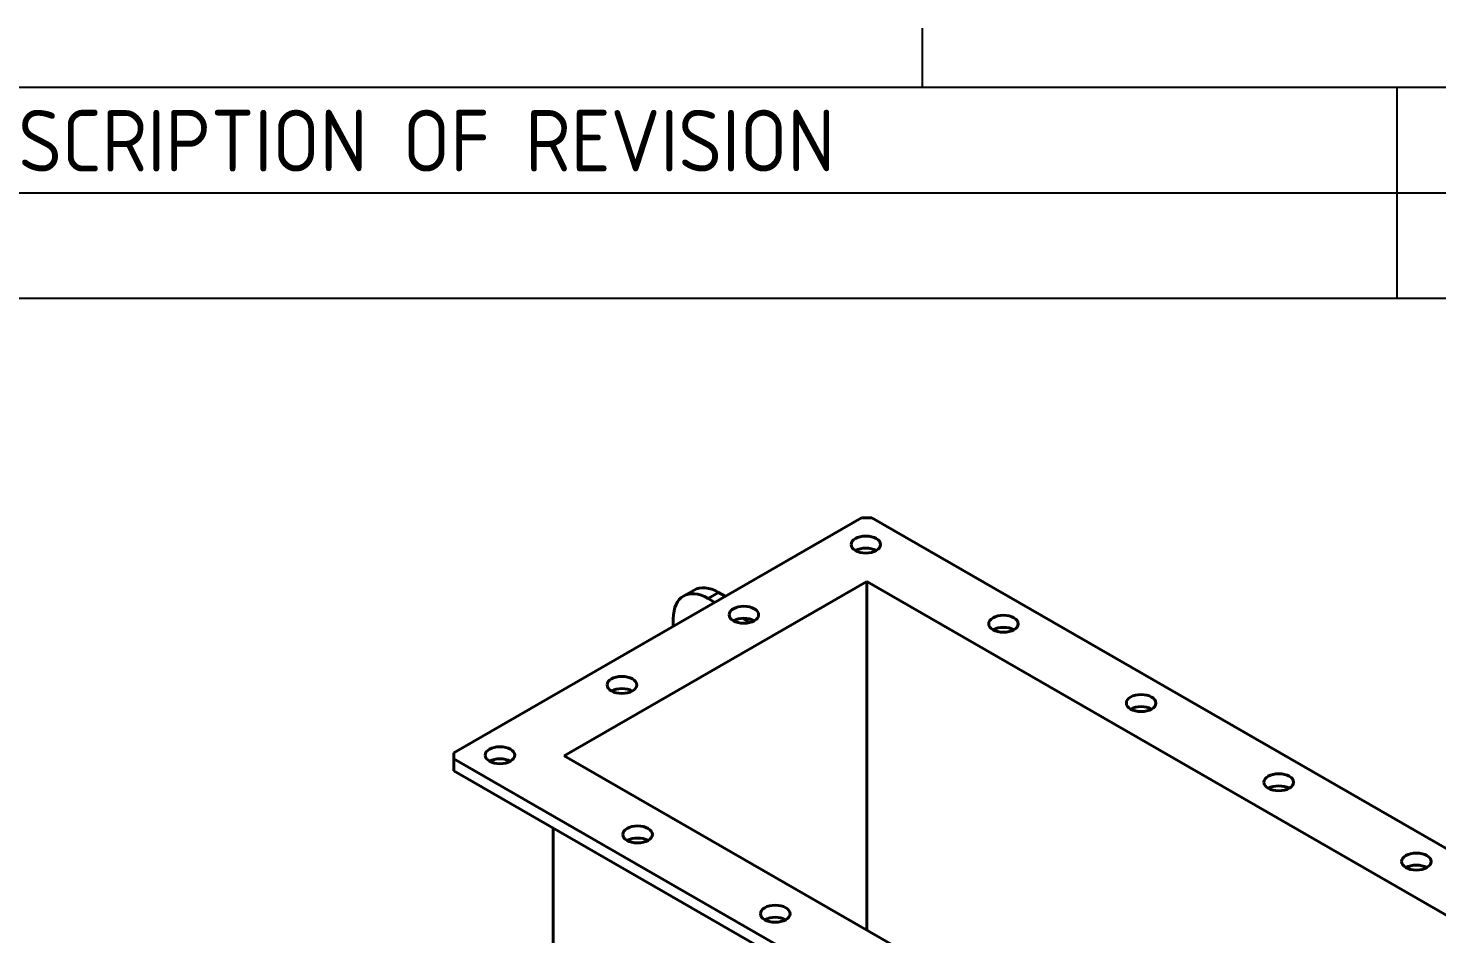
# Model space of a CAD drawing. Header units: millimetres. Extents: x 0 to 2970, y 0 to 2100.
# Drawn here: x 2417.3 to 2703.1, y 1878.2 to 2062 of the extents above; entities that cross this region are included whole.
import ezdxf

# ---------------------------------------------------------------- set-up
doc = ezdxf.new("R2010")
doc.units = ezdxf.units.MM
doc.header["$LTSCALE"] = 5
doc.layers.get('0').update_dxf_attribs({"color": 3, "lineweight": 25})
for name, color, linetype, lineweight in [('가시적인 것(ISO)', 3, 'Continuous', 40), ('가시적인 좁은 것(ISO)', 3, 'Continuous', 35), ('경계(ISO)', 7, 'Continuous', 25), ('기호(ISO)', 5, 'Continuous', 25)]:
    doc.layers.add(name, color=color, linetype=linetype, lineweight=lineweight)
doc.styles.add('ISO ProportionalPSTEK', font='isocp.shx')

# ---------------------------------------------------------------- blocks, each defined once
blk = doc.blocks.new('경계 Default Border')
at = {"layer": '경계(ISO)'}
blk.add_line((519.75, 410), (519.75, 412.4), dxfattribs=at)
blk = doc.blocks.new('리비전 내역')
at = {"layer": '기호(ISO)'}
for p, q in [((432, 410), (584, 410)), ((539, 410), (539, 405.72)), ((432, 405.72), (584, 405.72)), ((539, 405.72), (539, 401.44)), ((432, 401.44), (584, 401.44))]:
    blk.add_line(p, q, dxfattribs=at)
at = {"layer": '기호(ISO)', "color": 2, "insert": (479.507, 406.583), "char_height": 2.5, "attachment_point": 7, "style": 'ISO ProportionalPSTEK'}
blk.add_mtext('DESCRIPTION OF REVISION', dxfattribs=at)

msp = doc.modelspace()

# ---------------------------------------------------------------- linework, layer by layer
at = {"layer": '가시적인 것(ISO)'}
for p, q in [((2503.652, 1914.971), (2586.383, 1962.613)), ((2586.383, 1962.613), (2588.505, 1962.613)), ((2588.505, 1962.613), (2848.013, 1813.172)), ((2526.067, 1914.36), (2587.444, 1949.705)), ((2587.444, 1879.015), (2587.444, 1949.705)), ((2587.444, 1949.705), (2825.597, 1812.561)), ((2550.28, 1946.758), (2552.402, 1947.98)), ((2558.757, 1946.704), (2557.392, 1947.49)), ((2556.635, 1945.482), (2555.271, 1946.268)), ((2548.199, 1940.624), (2548.199, 1942.165)), ((2563.744, 1941.389), (2562.275, 1942.235)), ((2503.652, 1913.749), (2503.652, 1914.971)), ((2503.652, 1911.297), (2503.652, 1913.749)), ((2763.16, 1764.308), (2503.652, 1913.749)), ((2764.221, 1777.217), (2526.067, 1914.36)), ((2503.652, 1911.297), (2763.16, 1761.856)), ((2523.804, 1827.53), (2523.804, 1899.692))]:
    msp.add_line(p, q, dxfattribs=at)
for centre in [(2587.267, 1957.217), (2562.518, 1942.966), (2615.198, 1941.133), (2537.77, 1928.714), (2643.129, 1925.049), (2513.021, 1914.462), (2671.059, 1908.965), (2540.952, 1898.378), (2698.99, 1892.88), (2568.882, 1882.293)]:
    msp.add_ellipse(centre, major_axis=(-3, 0), ratio=0.5758617, dxfattribs=at)
for centre, major_axis, ratio, start_param, end_param in [((2587.267, 1954.765), (-3, 0), 0.5758617, 3.9308733, 5.4939047), ((2555.271, 1938.093), (-4.99, 8.666), 0.5780931, 5.4997209, 7.0705172), ((2557.392, 1939.314), (-4.99, 8.666), 0.5780931, 5.4997209, 6.2831853), ((2562.518, 1940.513), (-3, 0), 0.5758617, 3.9308733, 5.4939047), ((2615.198, 1938.681), (-3, 0), 0.5758617, 3.9308733, 5.4939047), ((2537.77, 1926.261), (-3, 0), 0.5758617, 3.9308733, 5.4939047), ((2643.129, 1922.596), (-3, 0), 0.5758617, 3.9308733, 5.4939047), ((2513.021, 1912.009), (-3, 0), 0.5758617, 3.9308733, 5.4939047), ((2671.059, 1906.512), (-3, 0), 0.5758617, 3.9308733, 5.4939047), ((2540.952, 1895.925), (-3, 0), 0.5758617, 3.9308733, 5.4939047), ((2698.99, 1890.428), (-3, 0), 0.5758617, 3.9308733, 5.4939047), ((2568.882, 1879.841), (-3, 0), 0.5758617, 3.9308733, 5.4939047)]:
    msp.add_ellipse(centre, major_axis=major_axis, ratio=ratio, start_param=start_param, end_param=end_param, dxfattribs=at)
at = {"layer": '가시적인 좁은 것(ISO)'}
msp.add_line((2555.271, 1946.268), (2557.392, 1947.49), dxfattribs=at)

# ---------------------------------------------------------------- block references
at = {"xscale": 5, "yscale": 5, "zscale": 5}
msp.add_blockref('경계 Default Border', (0, 0), dxfattribs=at)
at = {"layer": '기호(ISO)', "xscale": 5, "yscale": 5, "zscale": 5}
msp.add_blockref('리비전 내역', (0, 0), dxfattribs=at)

doc.saveas('drawing.dxf')
